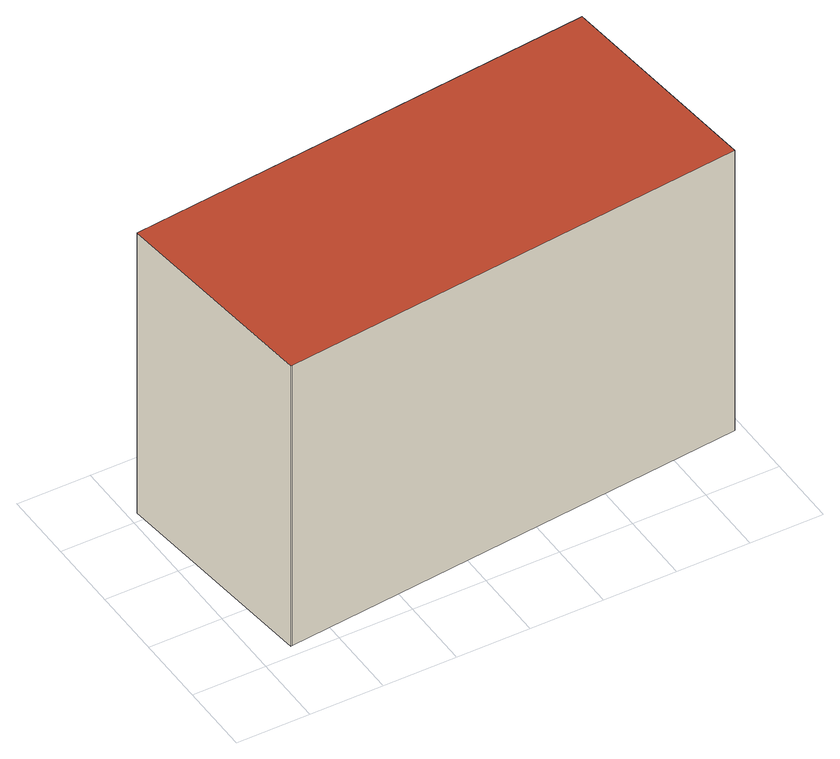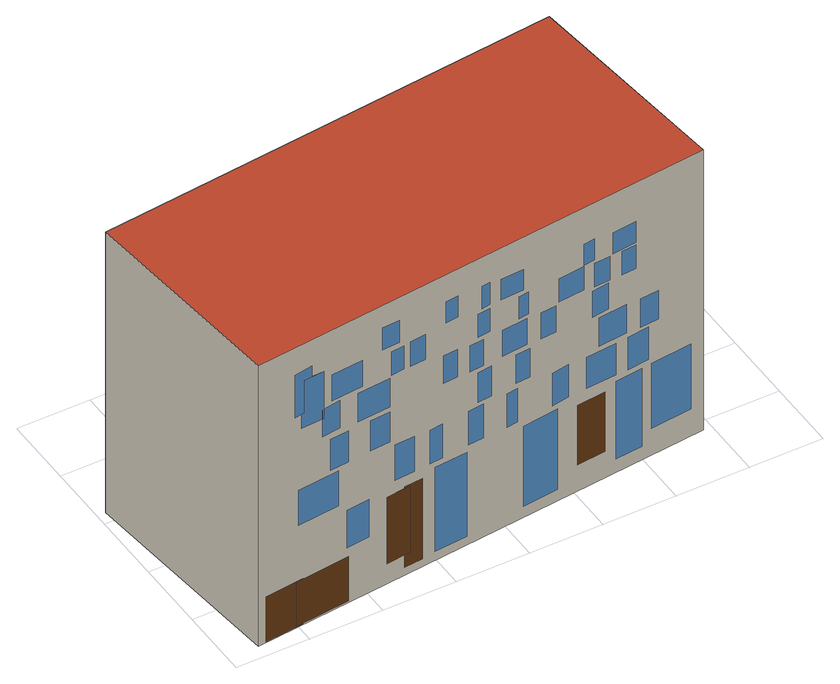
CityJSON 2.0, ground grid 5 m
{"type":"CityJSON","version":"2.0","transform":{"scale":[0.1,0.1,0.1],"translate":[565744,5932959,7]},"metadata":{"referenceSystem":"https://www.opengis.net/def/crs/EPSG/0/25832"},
"CityObjects":{
"building1":{"type":"Building","attributes":{"Gemeindeschluessel":"02100103","Geometrietyp2DReferenz":"3000","function":"31001_1010","roofType":"1000","measuredHeight":21.53,"storeysAboveGround":7},"address":[{"country":"Germany","locality":"Hamburg","thoroughfareNumber":"5","thoroughfareName":"Am Kaiserkai"}],"geometry":[{"type":"MultiSurface","lod":"3","boundaries":[[[0,1,2,3,4]],[[5,6,7,8,9]],[[3,2,5,9],[10,11,12,13,14,15,16],[17,18,19,20,21,22,23,24],[25,26,27,28],[29,30,31,32],[33,34,35,36],[37,38,39,40],[41,42,43,44],[45,46,47,48],[49,50,51,52,53,54,55,56,57,58,59,60],[61,62,63,64],[65,66,67,68],[69,70,71,72],[73,74,75,76],[77,78,79,80],[81,82,83,84],[85,86,87,88],[89,90,91,92],[93,94,95,96],[97,98,99,100],[101,102,103,104],[105,106,107,108],[109,110,111,112],[113,114,115,116],[117,118,119,120],[121,122,123,124],[125,126,127,128],[129,130,131,132],[133,134,135,136],[137,138,139,140],[141,142,143,144],[145,146,147,148],[149,150,151,152],[153,154,155,156],[157,158,159,160],[161,162,163,164],[165,166,167,168],[169,170,171,172],[173,174,175,176],[177,178,179,180],[181,182,183,184],[185,186,187,188],[189,190,191,192],[193,194,195,196]],[[197,15,14,13]],[[10,16,198,11]],[[21,20,23,22]],[[73,76,75,74]],[[78,77,80,79]],[[138,137,140,139]],[[199,18,17,200]],[[145,148,147,146]],[[141,144,143,142]],[[25,28,27,26]],[[150,149,152,151]],[[153,156,155,154]],[[157,160,159,158]],[[81,84,83,82]],[[85,88,87,86]],[[90,89,92,91]],[[30,29,32,31]],[[33,36,35,34]],[[162,161,164,163]],[[165,168,167,166]],[[93,96,95,94]],[[97,100,99,98]],[[37,40,39,38]],[[42,41,44,43]],[[169,172,171,170]],[[174,173,176,175]],[[102,101,104,103]],[[105,108,107,106]],[[109,112,111,110]],[[45,48,47,46]],[[57,201,59,58]],[[177,180,179,178]],[[181,184,183,182]],[[55,202,49,203]],[[186,185,188,187]],[[114,113,116,115]],[[117,120,119,118]],[[121,124,123,122]],[[62,61,64,63]],[[65,68,67,66]],[[53,52,51,204]],[[189,192,191,190]],[[193,196,195,194]],[[126,125,128,127]],[[129,132,131,130]],[[133,136,135,134]],[[69,72,71,70]],[[2,1,6,5]],[[1,0,7,6]],[[0,4,8,7]],[[4,3,9,8]]],"semantics":{"surfaces":[{"type":"RoofSurface"},{"type":"GroundSurface"},{"type":"WallSurface"},{"type":"Door"},{"type":"Window"}],"values":[0,1,2,3,3,3,4,4,4,3,4,3,4,4,4,4,4,4,4,4,4,4,4,4,4,4,4,4,4,4,4,4,4,4,4,4,4,4,4,4,4,4,4,4,4,4,4,4,4,4,2,2,2,2]}}]}
},
"vertices":[
[23,8,225],[344,41,225],[329,190,225],[6,157,225],[22,8,225],[329,190,9],[344,41,9],[23,8,9],[22,8,9],[6,157,9],[264,184,45],[264,184,11],[297,187,11],[297,187,10],[324,190,10],[324,190,45],[302,188,45],[236,181,25],[236,181,76],[223,179,76],[223,179,77],[210,178,77],[210,178,15],[223,179,15],[223,179,25],[249,182,81],[249,182,52],[265,184,52],[265,184,81],[230,180,113],[216,179,113],[216,179,86],[230,180,86],[271,184,114],[271,184,87],[300,187,87],[300,187,114],[234,181,141],[234,181,118],[248,182,118],[248,182,141],[277,185,142],[264,184,142],[264,184,118],[277,185,118],[234,181,167],[234,181,145],[257,183,145],[257,183,167],[298,187,161],[298,187,172],[303,188,172],[303,188,205],[290,186,205],[290,186,197],[282,186,197],[282,186,168],[270,184,168],[270,184,147],[283,186,147],[283,186,161],[233,181,187],[224,180,187],[224,180,169],[233,181,169],[254,183,191],[254,183,171],[276,185,171],[276,185,191],[227,180,208],[227,180,191],[239,181,191],[239,181,208],[178,175,81],[178,175,16],[201,177,16],[201,177,81],[137,171,80],[112,168,80],[112,168,18],[137,171,18],[141,171,111],[141,171,85],[149,172,85],[149,172,111],[166,174,112],[166,174,86],[177,175,86],[177,175,112],[205,178,112],[196,177,112],[196,177,86],[205,178,86],[132,170,137],[132,170,115],[142,171,115],[142,171,137],[160,173,138],[160,173,115],[170,174,115],[170,174,138],[152,172,161],[134,170,161],[134,170,141],[152,172,141],[166,174,162],[166,174,142],[176,175,142],[176,175,162],[185,176,164],[185,176,143],[195,177,143],[195,177,164],[140,171,181],[133,170,181],[133,170,164],[140,171,164],[161,173,183],[161,173,165],[170,174,165],[170,174,183],[208,178,187],[208,178,168],[219,179,168],[219,179,187],[153,172,201],[137,171,201],[137,171,185],[153,172,185],[161,173,203],[161,173,186],[167,174,186],[167,174,203],[184,175,204],[184,175,188],[193,176,188],[193,176,204],[70,164,80],[51,162,80],[51,162,20],[70,164,20],[78,165,76],[78,165,30],[98,167,30],[98,167,76],[15,158,80],[15,158,30],[44,161,30],[44,161,80],[61,163,109],[46,161,109],[46,161,84],[61,163,84],[70,164,109],[70,164,85],[91,166,85],[91,166,109],[104,167,110],[104,167,85],[116,169,85],[116,169,110],[52,162,134],[39,161,134],[39,161,112],[52,162,112],[62,163,135],[62,163,113],[82,165,113],[82,165,135],[75,164,158],[75,164,138],[87,166,138],[87,166,158],[124,169,160],[113,168,160],[113,168,140],[124,169,140],[55,162,177],[55,162,159],[65,163,159],[65,163,177],[74,164,178],[74,164,160],[85,165,160],[85,165,178],[111,168,180],[93,166,180],[93,166,162],[111,168,162],[55,162,195],[55,162,179],[72,164,179],[72,164,195],[85,165,197],[85,165,181],[93,166,181],[93,166,197],[297,187,45],[302,188,11],[219,179,76],[219,179,25],[283,186,168],[298,187,197],[282,186,161],[290,186,172]
]}
